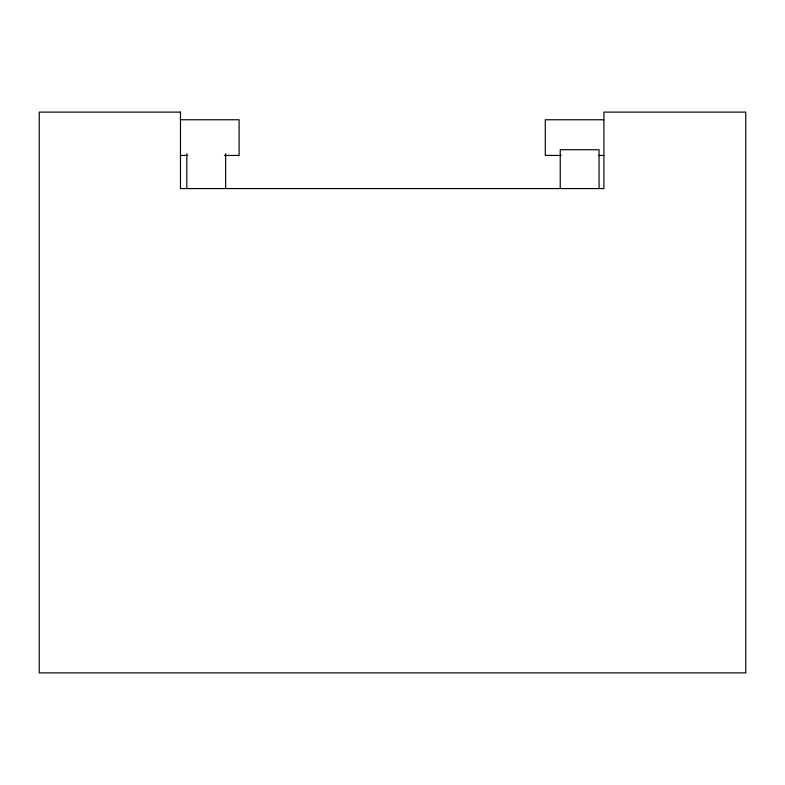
<?xml version="1.0" encoding="UTF-8"?>
<svg xmlns="http://www.w3.org/2000/svg" width="785" height="785" viewBox="0 0 785 785"><rect width="100%" height="100%" fill="white"/><g stroke="black" fill="none" stroke-linecap="round" stroke-linejoin="round"><path stroke-width="1.18" d="M180.471 119.762L239.101 119.762L239.101 155.44L224.451 155.44M603.901 119.762L545.281 119.762L545.281 155.44L561.157 155.44M180.471 155.44L187.801 155.44M599.014 155.44L603.901 155.44M599.063 188.577L599.063 149.729L560.235 149.729L560.235 188.577M225.648 153.811L225.648 188.577M186.82 153.811L186.82 188.577M180.471 112.108L39.25 112.108L39.25 672.892L745.75 672.892L745.75 112.108L603.901 112.108L603.901 188.577L180.471 188.577L180.471 112.108"/></g></svg>
